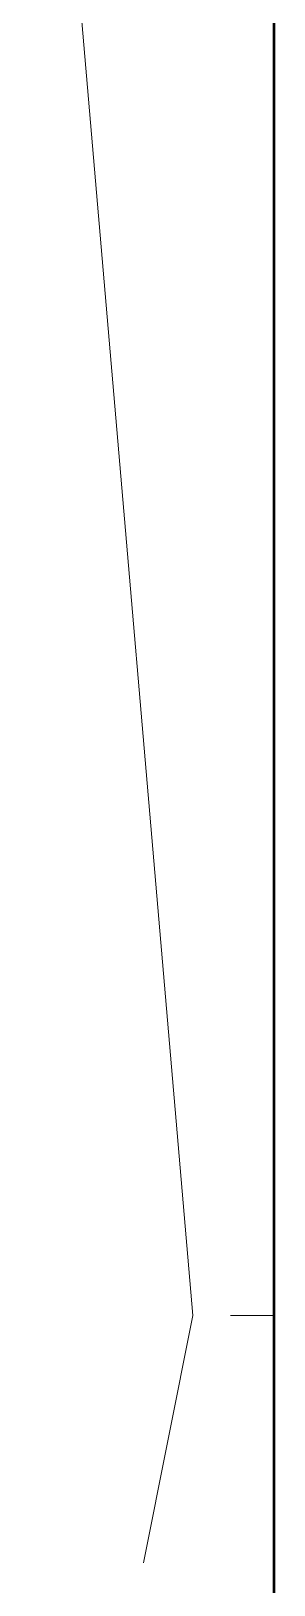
# Model space of a CAD drawing. Header units: metres. Extents: x 10 to 831, y 10 to 584.
# Drawn here: x 538.2 to 540, y 324 to 335.53 of the extents above; entities that cross this region are included whole.
import ezdxf

# ---------------------------------------------------------------- set-up
doc = ezdxf.new("R2010")
doc.units = ezdxf.units.M
doc.layers.add('CUT', color=7, linetype='Continuous', lineweight=50)
doc.layers.add('VIS', color=8, linetype='Continuous', lineweight=13)

msp = doc.modelspace()

# ---------------------------------------------------------------- linework, layer by layer
at = {"layer": 'CUT'}
msp.add_line((540, 384), (540, 288), dxfattribs=at)
at = {"layer": 'VIS'}
for p, q in [((540, 288), (540, 384)), ((540, 288), (540, 384)), ((540, 344), (540, 326)), ((540, 326), (540, 344)), ((538.2, 340), (539.4, 326)), ((539.4, 326), (539.0332, 324.1668)), ((539.6792, 326), (540, 326)), ((540, 326), (539.8396, 326)), ((540, 326), (539.8396, 326)), ((540, 326), (540, 326)), ((540, 326), (540, 326)), ((540, 326), (540, 288)), ((540, 288), (540, 326))]:
    msp.add_line(p, q, dxfattribs=at)

doc.saveas('drawing.dxf')
